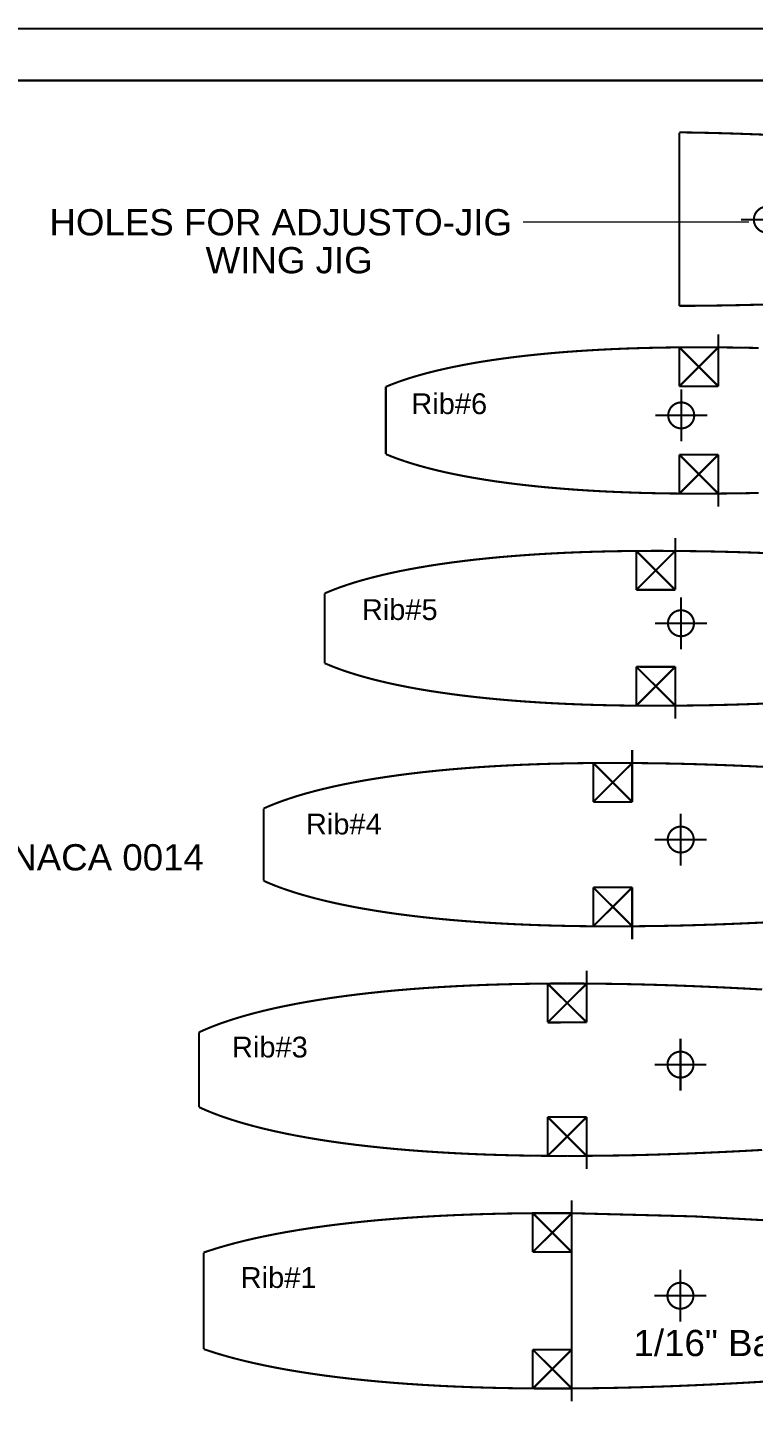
# Model space of a CAD drawing. Extents: x -1080 to 1070, y -166 to 202.
# Drawn here: x 307.6 to 394.9, y 5.7 to 171.1 of the extents above; entities that cross this region are included whole.
import ezdxf

# ---------------------------------------------------------------- set-up
doc = ezdxf.new("R2010")
doc.units = 0
doc.header["$MEASUREMENT"] = 0
doc.linetypes.add('DASHED', pattern=[0.75, 0.5, -0.25])
doc.linetypes.add('DOT', pattern=[0.25, 0, -0.25])
doc.layers.get('0').update_dxf_attribs({"linetype": 'CONTINUOUS'})
doc.layers.add('2', color=7, linetype='CONTINUOUS')
doc.layers.add('DEFAULT', color=7, linetype='CONTINUOUS')
doc.styles.add('ARIAL', font='ARIAL.TTF')

# ---------------------------------------------------------------- blocks, each defined once
blk = doc.blocks.new('GROUP24')
at = {"layer": 'DEFAULT', "color": 3, "const_width": 0.01}
blk.add_lwpolyline([(-37.625, 6.7375), (48.375, 6.7375)], dxfattribs=at)
at = {"layer": 'DEFAULT', "color": 3, "linetype": 'DASHED', "const_width": 0.01}
blk.add_lwpolyline([(-37.375, 6.4875), (48.125, 6.4875)], dxfattribs=at)
blk = doc.blocks.new('GROUP48')
at = {"const_width": 0.01}
for points in [[(-0.7986, 0.3518), (-0.7986, 0.4143)], [(-1.6054, 0.3235), (-1.5464, 0.3285)], [(-1.5464, 0.3285), (-1.4861, 0.333)], [(-1.4861, 0.333), (-1.4246, 0.337)], [(-1.4246, 0.337), (-1.3618, 0.3406)], [(-1.3618, 0.3406), (-1.2979, 0.3437)], [(-1.2979, 0.3437), (-1.2328, 0.3463)], [(-1.2328, 0.3463), (-1.1667, 0.3484)], [(-1.1667, 0.3484), (-1.0995, 0.35)], [(-1.0995, 0.35), (-1.0314, 0.3512)], [(-1.0314, 0.3512), (-0.9623, 0.3519)], [(-0.986, 0.1646), (-0.7986, 0.3518)], [(-0.986, 0.1646), (-0.986, 0.3517)], [(-0.986, 0.3517), (-0.7985, 0.1647)], [(-0.9623, 0.3519), (-0.8923, 0.3522)], [(-0.8923, 0.3522), (-0.8215, 0.352)], [(-0.8215, 0.352), (-0.7986, 0.3518)], [(-0.7986, 0.3518), (-0.7985, 0.1647)], [(-0.7986, 0.3518), (-0.6775, 0.3502)], [(-0.6775, 0.3502), (-0.6044, 0.3487)], [(-2.0708, 0.258), (-2.0254, 0.267)], [(-2.0254, 0.267), (-1.9783, 0.2756)], [(-1.9783, 0.2756), (-1.9296, 0.2838)], [(-1.9296, 0.2838), (-1.8793, 0.2915)], [(-1.8793, 0.2915), (-1.8274, 0.2988)], [(-1.8274, 0.2988), (-1.7741, 0.3057)], [(-1.7741, 0.3057), (-1.7193, 0.3121)], [(-1.7193, 0.3121), (-1.663, 0.318)], [(-1.663, 0.318), (-1.6054, 0.3235)], [(-2.3393, 0.185), (-2.3065, 0.1964)], [(-2.3065, 0.1964), (-2.2718, 0.2075)], [(-2.2718, 0.2075), (-2.2352, 0.2182)], [(-2.2352, 0.2182), (-2.1968, 0.2287)], [(-2.1968, 0.2287), (-2.1566, 0.2388)], [(-2.1566, 0.2388), (-2.1146, 0.2486)], [(-2.1146, 0.2486), (-2.0708, 0.258)], [(-2.3979, 0.162), (-2.3701, 0.1734)], [(-2.3979, -0.162), (-2.3979, 0.162)], [(-2.3701, 0.1734), (-2.3393, 0.185)], [(-0.986, 0.1646), (-0.7985, 0.1647)], [(-0.977, -0.1006), (-0.977, 0.1494)], [(-1.102, 0.0244), (-0.852, 0.0244)], [(-2.3979, -0.162), (-2.3701, -0.1734)], [(-2.3701, -0.1734), (-2.3393, -0.185)], [(-2.3393, -0.185), (-2.3065, -0.1963)], [(-2.3065, -0.1963), (-2.2718, -0.2074)], [(-0.986, -0.1646), (-0.7985, -0.1647)], [(-0.986, -0.3516), (-0.986, -0.1646)], [(-0.986, -0.1646), (-0.7986, -0.3517)], [(-0.986, -0.3516), (-0.7985, -0.1647)], [(-0.7986, -0.3517), (-0.7985, -0.1647)], [(-2.2718, -0.2074), (-2.2352, -0.2182)], [(-2.2352, -0.2182), (-2.1968, -0.2287)], [(-2.1968, -0.2287), (-2.1566, -0.2388)], [(-2.1566, -0.2388), (-2.1146, -0.2486)], [(-2.1146, -0.2486), (-2.0708, -0.258)], [(-2.0708, -0.258), (-2.0254, -0.267)], [(-2.0254, -0.267), (-1.9783, -0.2755)], [(-1.9783, -0.2755), (-1.9296, -0.2837)], [(-1.9296, -0.2837), (-1.8793, -0.2915)], [(-1.8793, -0.2915), (-1.8274, -0.2988)], [(-1.8274, -0.2988), (-1.7741, -0.3056)], [(-1.7741, -0.3056), (-1.7193, -0.312)], [(-1.7193, -0.312), (-1.663, -0.318)], [(-1.663, -0.318), (-1.6054, -0.3235)], [(-1.6054, -0.3235), (-1.5464, -0.3284)], [(-1.5464, -0.3284), (-1.4861, -0.333)], [(-1.4861, -0.333), (-1.4246, -0.337)], [(-1.4246, -0.337), (-1.3618, -0.3406)], [(-1.3618, -0.3406), (-1.2979, -0.3436)], [(-1.2979, -0.3436), (-1.2328, -0.3462)], [(-1.2328, -0.3462), (-1.1667, -0.3484)], [(-1.1667, -0.3484), (-1.0995, -0.35)], [(-1.0995, -0.35), (-1.0314, -0.3512)], [(-1.0314, -0.3512), (-0.9623, -0.3519)], [(-0.9623, -0.3519), (-0.8923, -0.3521)], [(-0.8923, -0.3521), (-0.8215, -0.3519)], [(-0.8215, -0.3519), (-0.7986, -0.3517)], [(-0.7986, -0.3517), (-0.6775, -0.3502)], [(-0.7986, -0.4142), (-0.7986, -0.3517)], [(-0.6775, -0.3502), (-0.6044, -0.3487)]]:
    blk.add_lwpolyline(points, dxfattribs=at)
blk.add_lwpolyline([(-0.9145, 0.0244, 0.0985), (-0.9192, 0.0483, 0.0985), (-0.9328, 0.0685, 0.0984), (-0.953, 0.0821, 0.0983), (-0.977, 0.0868, 0.0983), (-1.0009, 0.0821, 0.0982), (-1.0211, 0.0685, 0.0982), (-1.0347, 0.0483, 0.0984), (-1.0395, 0.0243, 0.0983), (-1.0347, 0.0004, 0.0984), (-1.0211, -0.0197, 0.0985), (-1.0009, -0.0333, 0.0986), (-0.9769, -0.038, 0.0986), (-0.953, -0.0333, 0.0987), (-0.9328, -0.0197, 0.0986), (-0.9192, 0.0004, 0.0986)], format="xyb", close=True, dxfattribs=at)
at = {"layer": '2', "style": 'ARIAL'}
blk.add_text('Rib#6', height=0.1, dxfattribs=at).set_placement((-2.2754, 0.0307))
blk = doc.blocks.new('GROUP47')
at = {"const_width": 0.01}
for points in [[(-0.8581, 0.3723), (-0.8581, 0.4348)], [(-1.8776, 0.3238), (-1.82, 0.3306)], [(-1.82, 0.3306), (-1.7609, 0.3368)], [(-1.7609, 0.3368), (-1.7004, 0.3426)], [(-1.7004, 0.3426), (-1.6385, 0.3478)], [(-1.6385, 0.3478), (-1.5752, 0.3525)], [(-1.5752, 0.3525), (-1.5106, 0.3568)], [(-1.5106, 0.3568), (-1.4447, 0.3605)], [(-1.4447, 0.3605), (-1.3776, 0.3638)], [(-1.3776, 0.3638), (-1.3093, 0.3665)], [(-1.3093, 0.3665), (-1.2399, 0.3687)], [(-1.2399, 0.3687), (-1.1694, 0.3704)], [(-1.1694, 0.3704), (-1.0978, 0.3717)], [(-1.0978, 0.3717), (-1.0253, 0.3724)], [(-1.0456, 0.3722), (-1.0455, 0.1851)], [(-1.0456, 0.3722), (-0.858, 0.1852)], [(-1.0455, 0.1851), (-0.8581, 0.3723)], [(-1.0253, 0.3724), (-0.9518, 0.3727)], [(-0.9518, 0.3727), (-0.8775, 0.3725)], [(-0.8775, 0.3725), (-0.8581, 0.3723)], [(-0.8581, 0.3723), (-0.858, 0.1852)], [(-0.8581, 0.3723), (-0.7263, 0.3706)], [(-0.7263, 0.3706), (-0.6497, 0.369)], [(-0.6497, 0.369), (-0.5723, 0.367)], [(-0.5723, 0.367), (-0.4943, 0.3646)], [(-0.4943, 0.3646), (-0.4158, 0.3617)], [(-2.2793, 0.2536), (-2.2352, 0.2639)], [(-2.2352, 0.2639), (-2.1892, 0.2738)], [(-2.1892, 0.2738), (-2.1415, 0.2832)], [(-2.1415, 0.2832), (-2.092, 0.2922)], [(-2.092, 0.2922), (-2.0409, 0.3008)], [(-2.0409, 0.3008), (-1.988, 0.309)], [(-1.988, 0.309), (-1.9336, 0.3166)], [(-1.9336, 0.3166), (-1.8776, 0.3238)], [(-2.5038, 0.1849), (-2.4714, 0.1971)], [(-2.4714, 0.1971), (-2.4369, 0.209)], [(-2.4369, 0.209), (-2.4004, 0.2207)], [(-2.4004, 0.2207), (-2.3619, 0.232)], [(-2.3619, 0.232), (-2.3216, 0.243)], [(-2.3216, 0.243), (-2.2793, 0.2536)], [(-2.5443, 0.1679), (-2.5342, 0.1724)], [(-2.5443, -0.1679), (-2.5443, 0.1679)], [(-2.5342, 0.1724), (-2.5038, 0.1849)], [(-1.0455, 0.1851), (-0.858, 0.1852)], [(-0.8306, -0.1006), (-0.8306, 0.1494)], [(-0.9556, 0.0244), (-0.7056, 0.0244)], [(-2.5443, -0.1679), (-2.5342, -0.1724)], [(-2.5342, -0.1724), (-2.5038, -0.1848)], [(-2.5038, -0.1848), (-2.4714, -0.197)], [(-2.4714, -0.197), (-2.4369, -0.209)], [(-1.0456, -0.3722), (-1.0455, -0.1851)], [(-1.0456, -0.3722), (-0.858, -0.1852)], [(-1.0455, -0.1851), (-0.858, -0.1852)], [(-1.0455, -0.1851), (-0.8581, -0.3722)], [(-0.8581, -0.3722), (-0.858, -0.1852)], [(-2.4369, -0.209), (-2.4004, -0.2206)], [(-2.4004, -0.2206), (-2.3619, -0.232)], [(-2.3619, -0.232), (-2.3216, -0.243)], [(-2.3216, -0.243), (-2.2793, -0.2536)], [(-2.2793, -0.2536), (-2.2352, -0.2639)], [(-2.2352, -0.2639), (-2.1892, -0.2737)], [(-2.1892, -0.2737), (-2.1415, -0.2832)], [(-2.1415, -0.2832), (-2.092, -0.2922)], [(-2.092, -0.2922), (-2.0409, -0.3008)], [(-2.0409, -0.3008), (-1.988, -0.3089)], [(-1.988, -0.3089), (-1.9336, -0.3166)], [(-1.9336, -0.3166), (-1.8776, -0.3238)], [(-1.8776, -0.3238), (-1.82, -0.3305)], [(-1.82, -0.3305), (-1.7609, -0.3368)], [(-1.7609, -0.3368), (-1.7004, -0.3425)], [(-1.7004, -0.3425), (-1.6385, -0.3478)], [(-1.6385, -0.3478), (-1.5752, -0.3525)], [(-1.5752, -0.3525), (-1.5106, -0.3568)], [(-1.5106, -0.3568), (-1.4447, -0.3605)], [(-1.4447, -0.3605), (-1.3776, -0.3637)], [(-1.3776, -0.3637), (-1.3093, -0.3665)], [(-1.3093, -0.3665), (-1.2399, -0.3687)], [(-1.2399, -0.3687), (-1.1694, -0.3704)], [(-1.1694, -0.3704), (-1.0978, -0.3716)], [(-1.0978, -0.3716), (-1.0253, -0.3724)], [(-1.0253, -0.3724), (-0.9518, -0.3726)], [(-0.9518, -0.3726), (-0.8775, -0.3724)], [(-0.8775, -0.3724), (-0.8581, -0.3722)], [(-0.8581, -0.3722), (-0.7263, -0.3706)], [(-0.8581, -0.4348), (-0.8581, -0.3722)], [(-0.7263, -0.3706), (-0.6497, -0.369)], [(-0.6497, -0.369), (-0.5723, -0.367)], [(-0.5723, -0.367), (-0.4943, -0.3645)], [(-0.4943, -0.3645), (-0.4158, -0.3617)]]:
    blk.add_lwpolyline(points, dxfattribs=at)
blk.add_lwpolyline([(-0.7681, 0.0244, 0.0985), (-0.7728, 0.0483, 0.0985), (-0.7864, 0.0685, 0.0984), (-0.8066, 0.0821, 0.0983), (-0.8306, 0.0868, 0.0983), (-0.8545, 0.0821, 0.0982), (-0.8747, 0.0685, 0.0982), (-0.8883, 0.0483, 0.0984), (-0.8931, 0.0243, 0.0983), (-0.8883, 0.0004, 0.0984), (-0.8747, -0.0197, 0.0985), (-0.8545, -0.0333, 0.0986), (-0.8305, -0.038, 0.0986), (-0.8066, -0.0333, 0.0987), (-0.7864, -0.0197, 0.0986), (-0.7728, 0.0004, 0.0986)], format="xyb", close=True, dxfattribs=at)
at = {"layer": '2', "style": 'ARIAL'}
blk.add_text('Rib#5', height=0.1, dxfattribs=at).set_placement((-2.3659, 0.0399))
blk = doc.blocks.new('GROUP49')
at = {"const_width": 0.01}
for points in [[(-1.2392, 0.3908), (-1.1643, 0.3921)], [(-1.1643, 0.3921), (-1.0883, 0.3929)], [(-1.1051, 0.2056), (-0.9176, 0.3928)], [(-1.1051, 0.2056), (-1.1051, 0.3927)], [(-1.1051, 0.3927), (-0.9176, 0.2057)], [(-1.0883, 0.3929), (-1.0114, 0.3932)], [(-1.0114, 0.3932), (-0.9335, 0.3929)], [(-0.9335, 0.3929), (-0.9176, 0.3928)], [(-0.9177, 0.4553), (-0.9176, 0.3928)], [(-0.9176, 0.2057), (-0.9176, 0.3928)], [(-0.9176, 0.3928), (-0.7752, 0.391)], [(-2.1522, 0.3179), (-2.0969, 0.3264)], [(-2.0969, 0.3264), (-2.0398, 0.3345)], [(-2.0398, 0.3345), (-1.9811, 0.342)], [(-1.9811, 0.342), (-1.9208, 0.3491)], [(-1.9208, 0.3491), (-1.8589, 0.3556)], [(-1.8589, 0.3556), (-1.7955, 0.3616)], [(-1.7955, 0.3616), (-1.7307, 0.3671)], [(-1.7307, 0.3671), (-1.6644, 0.3721)], [(-1.6644, 0.3721), (-1.5967, 0.3765)], [(-1.5967, 0.3765), (-1.5277, 0.3804)], [(-1.5277, 0.3804), (-1.4574, 0.3838)], [(-1.4574, 0.3838), (-1.3858, 0.3867)], [(-1.3858, 0.3867), (-1.3131, 0.389)], [(-1.3131, 0.389), (-1.2392, 0.3908)], [(-0.7752, 0.391), (-0.6949, 0.3894)], [(-0.6949, 0.3894), (-0.6139, 0.3872)], [(-0.6139, 0.3872), (-0.5322, 0.3847)], [(-0.5322, 0.3847), (-0.45, 0.3817)], [(-0.45, 0.3817), (-0.3672, 0.3783)], [(-0.3672, 0.3783), (-0.2839, 0.3744)], [(-2.4464, 0.2573), (-2.4021, 0.2684)], [(-2.4021, 0.2684), (-2.3559, 0.2792)], [(-2.3559, 0.2792), (-2.3077, 0.2895)], [(-2.3077, 0.2895), (-2.2577, 0.2994)], [(-2.2577, 0.2994), (-2.2058, 0.3089)], [(-2.2058, 0.3089), (-2.1522, 0.3179)], [(-2.6695, 0.1832), (-2.6376, 0.1963)], [(-2.6376, 0.1963), (-2.6035, 0.2091)], [(-2.6035, 0.2091), (-2.5674, 0.2216)], [(-2.5674, 0.2216), (-2.5291, 0.2339)], [(-2.5291, 0.2339), (-2.4888, 0.2458)], [(-2.4888, 0.2458), (-2.4464, 0.2573)], [(-1.1051, 0.2056), (-0.9176, 0.2057)], [(-2.6907, 0.1737), (-2.6695, 0.1832)], [(-2.6907, -0.1737), (-2.6907, 0.1737)], [(-0.6842, -0.1006), (-0.6842, 0.1494)], [(-0.8092, 0.0244), (-0.5592, 0.0244)], [(-2.6907, -0.1737), (-2.6695, -0.1832)], [(-2.6695, -0.1832), (-2.6376, -0.1963)], [(-2.6376, -0.1963), (-2.6035, -0.2091)], [(-2.6035, -0.2091), (-2.5674, -0.2216)], [(-2.5674, -0.2216), (-2.5291, -0.2339)], [(-2.5291, -0.2339), (-2.4888, -0.2457)], [(-2.4888, -0.2457), (-2.4464, -0.2573)], [(-2.4464, -0.2573), (-2.4021, -0.2684)], [(-2.4021, -0.2684), (-2.3559, -0.2792)], [(-1.1051, -0.2056), (-0.9176, -0.2057)], [(-1.1051, -0.3927), (-1.1051, -0.2056)], [(-1.1051, -0.2056), (-0.9176, -0.3928)], [(-1.1051, -0.3927), (-0.9176, -0.2057)], [(-0.9176, -0.3928), (-0.9176, -0.2057)], [(-2.3559, -0.2792), (-2.3077, -0.2895)], [(-2.3077, -0.2895), (-2.2577, -0.2994)], [(-2.2577, -0.2994), (-2.2058, -0.3089)], [(-2.2058, -0.3089), (-2.1522, -0.3179)], [(-2.1522, -0.3179), (-2.0969, -0.3264)], [(-2.0969, -0.3264), (-2.0398, -0.3345)], [(-2.0398, -0.3345), (-1.9811, -0.342)], [(-1.9811, -0.342), (-1.9208, -0.3491)], [(-1.9208, -0.3491), (-1.8589, -0.3556)], [(-1.8589, -0.3556), (-1.7955, -0.3616)], [(-1.7955, -0.3616), (-1.7307, -0.3671)], [(-1.7307, -0.3671), (-1.6644, -0.3721)], [(-1.6644, -0.3721), (-1.5967, -0.3765)], [(-1.5967, -0.3765), (-1.5277, -0.3804)], [(-1.5277, -0.3804), (-1.4574, -0.3838)], [(-1.4574, -0.3838), (-1.3858, -0.3867)], [(-1.3858, -0.3867), (-1.3131, -0.389)], [(-1.3131, -0.389), (-1.2392, -0.3908)], [(-1.2392, -0.3908), (-1.1643, -0.3921)], [(-1.1643, -0.3921), (-1.0883, -0.3929)], [(-1.0883, -0.3929), (-1.0114, -0.3932)], [(-1.0114, -0.3932), (-0.9335, -0.3929)], [(-0.9335, -0.3929), (-0.9176, -0.3928)], [(-0.9177, -0.4553), (-0.9176, -0.3928)], [(-0.9176, -0.3928), (-0.7752, -0.391)], [(-0.7752, -0.391), (-0.6949, -0.3894)], [(-0.6949, -0.3894), (-0.6139, -0.3872)], [(-0.6139, -0.3872), (-0.5322, -0.3847)], [(-0.5322, -0.3847), (-0.45, -0.3817)], [(-0.45, -0.3817), (-0.3672, -0.3782)], [(-0.3672, -0.3782), (-0.2839, -0.3744)]]:
    blk.add_lwpolyline(points, dxfattribs=at)
blk.add_lwpolyline([(-0.6217, 0.0244, 0.0985), (-0.6264, 0.0483, 0.0985), (-0.64, 0.0685, 0.0984), (-0.6602, 0.0821, 0.0983), (-0.6842, 0.0868, 0.0983), (-0.7081, 0.0821, 0.0982), (-0.7283, 0.0685, 0.0982), (-0.7419, 0.0483, 0.0984), (-0.7467, 0.0243, 0.0983), (-0.7419, 0.0004, 0.0984), (-0.7283, -0.0197, 0.0985), (-0.7081, -0.0333, 0.0986), (-0.6841, -0.038, 0.0986), (-0.6602, -0.0333, 0.0987), (-0.64, -0.0197, 0.0986), (-0.6264, 0.0004, 0.0986)], format="xyb", close=True, dxfattribs=at)
at = {"layer": '2', "style": 'ARIAL'}
blk.add_text('Rib#4', height=0.1, dxfattribs=at).set_placement((-2.4872, 0.0491))
blk = doc.blocks.new('GROUP50')
at = {"const_width": 0.01}
for points in [[(-0.9807, 0.4145), (-0.9807, 0.477)], [(-1.8282, 0.3876), (-1.7587, 0.3928)], [(-1.7587, 0.3928), (-1.6878, 0.3974)], [(-1.6878, 0.3974), (-1.6154, 0.4015)], [(-1.6154, 0.4015), (-1.5418, 0.4051)], [(-1.5418, 0.4051), (-1.4668, 0.4081)], [(-1.4668, 0.4081), (-1.3906, 0.4105)], [(-1.3906, 0.4105), (-1.3132, 0.4124)], [(-1.3132, 0.4124), (-1.2347, 0.4137)], [(-1.2347, 0.4137), (-1.155, 0.4146)], [(-1.1682, 0.4144), (-1.1681, 0.2273)], [(-1.1682, 0.4144), (-0.9806, 0.2274)], [(-1.1681, 0.2273), (-0.9807, 0.4145)], [(-1.155, 0.4146), (-1.0744, 0.4148)], [(-1.0744, 0.4148), (-0.9928, 0.4146)], [(-0.9928, 0.4146), (-0.9807, 0.4145)], [(-0.9807, 0.4145), (-0.9806, 0.2274)], [(-0.9807, 0.4145), (-0.827, 0.4126)], [(-0.827, 0.4126), (-0.7428, 0.4109)], [(-0.7428, 0.4109), (-0.6579, 0.4086)], [(-0.6579, 0.4086), (-0.5724, 0.406)], [(-0.5724, 0.406), (-0.4862, 0.4028)], [(-0.4862, 0.4028), (-0.3994, 0.3992)], [(-0.3994, 0.3992), (-0.3122, 0.3952)], [(-0.3122, 0.3952), (-0.2245, 0.3908)], [(-2.3806, 0.3166), (-2.3263, 0.3265)], [(-2.3263, 0.3265), (-2.2701, 0.336)], [(-2.2701, 0.336), (-2.212, 0.3449)], [(-2.212, 0.3449), (-2.1522, 0.3533)], [(-2.1522, 0.3533), (-2.0907, 0.3613)], [(-2.0907, 0.3613), (-2.0275, 0.3686)], [(-2.0275, 0.3686), (-1.9626, 0.3755)], [(-1.9626, 0.3755), (-1.8962, 0.3818)], [(-1.8962, 0.3818), (-1.8282, 0.3876)], [(-0.2245, 0.3908), (-0.1365, 0.386)], [(-2.6653, 0.2478), (-2.623, 0.2603)], [(-2.623, 0.2603), (-2.5785, 0.2724)], [(-2.5785, 0.2724), (-2.5321, 0.2841)], [(-2.5321, 0.2841), (-2.4836, 0.2954)], [(-2.4836, 0.2954), (-2.4331, 0.3062)], [(-2.4331, 0.3062), (-2.3806, 0.3166)], [(-2.8438, 0.1808), (-2.8126, 0.1947)], [(-2.8126, 0.1947), (-2.7791, 0.2084)], [(-2.7791, 0.2084), (-2.7434, 0.2219)], [(-2.7434, 0.2219), (-2.7054, 0.235)], [(-2.7054, 0.235), (-2.6653, 0.2478)], [(-1.1681, 0.2273), (-0.9806, 0.2274)], [(-2.8456, 0.1798), (-2.8438, 0.1808)], [(-2.8456, -0.1798), (-2.8456, 0.1798)], [(-0.5293, -0.1005), (-0.5293, 0.1495)], [(-0.6543, 0.0245), (-0.4043, 0.0245)], [(-2.8456, -0.1798), (-2.8438, -0.1808)], [(-2.8438, -0.1808), (-2.8126, -0.1947)], [(-2.8126, -0.1947), (-2.7791, -0.2084)], [(-2.7791, -0.2084), (-2.7434, -0.2219)], [(-2.7434, -0.2219), (-2.7054, -0.235)], [(-2.7054, -0.235), (-2.6653, -0.2478)], [(-2.6653, -0.2478), (-2.623, -0.2603)], [(-2.623, -0.2603), (-2.5785, -0.2724)], [(-1.1682, -0.4144), (-1.1681, -0.2273)], [(-1.1682, -0.4144), (-0.9806, -0.2274)], [(-1.1681, -0.2273), (-0.9806, -0.2274)], [(-1.1681, -0.2273), (-0.9807, -0.4145)], [(-0.9807, -0.4145), (-0.9806, -0.2274)], [(-2.5785, -0.2724), (-2.5321, -0.2841)], [(-2.5321, -0.2841), (-2.4836, -0.2954)], [(-2.4836, -0.2954), (-2.4331, -0.3062)], [(-2.4331, -0.3062), (-2.3806, -0.3166)], [(-2.3806, -0.3166), (-2.3263, -0.3265)], [(-2.3263, -0.3265), (-2.2701, -0.336)], [(-2.2701, -0.336), (-2.212, -0.3449)], [(-2.212, -0.3449), (-2.1522, -0.3534)], [(-2.1522, -0.3534), (-2.0907, -0.3613)], [(-2.0907, -0.3613), (-2.0275, -0.3686)], [(-2.0275, -0.3686), (-1.9626, -0.3755)], [(-1.9626, -0.3755), (-1.8962, -0.3818)], [(-1.8962, -0.3818), (-1.8282, -0.3876)], [(-1.8282, -0.3876), (-1.7587, -0.3928)], [(-1.7587, -0.3928), (-1.6878, -0.3974)], [(-1.6878, -0.3974), (-1.6154, -0.4015)], [(-1.6154, -0.4015), (-1.5418, -0.4051)], [(-0.4862, -0.4028), (-0.3994, -0.3992)], [(-0.3994, -0.3992), (-0.3122, -0.3952)], [(-0.3122, -0.3952), (-0.2245, -0.3908)], [(-0.2245, -0.3908), (-0.1365, -0.386)], [(-1.5418, -0.4051), (-1.4668, -0.4081)], [(-1.4668, -0.4081), (-1.3906, -0.4105)], [(-1.3906, -0.4105), (-1.3132, -0.4124)], [(-1.3132, -0.4124), (-1.2347, -0.4138)], [(-1.2347, -0.4138), (-1.155, -0.4146)], [(-1.155, -0.4146), (-1.0744, -0.4149)], [(-1.0744, -0.4149), (-0.9928, -0.4146)], [(-0.9928, -0.4146), (-0.9807, -0.4145)], [(-0.9807, -0.4145), (-0.827, -0.4126)], [(-0.9807, -0.477), (-0.9807, -0.4145)], [(-0.827, -0.4126), (-0.7428, -0.4109)], [(-0.7428, -0.4109), (-0.6579, -0.4087)], [(-0.6579, -0.4087), (-0.5724, -0.406)], [(-0.5724, -0.406), (-0.4862, -0.4028)]]:
    blk.add_lwpolyline(points, dxfattribs=at)
blk.add_lwpolyline([(-0.4668, 0.0245, 0.0985), (-0.4715, 0.0484, 0.0985), (-0.4851, 0.0686, 0.0984), (-0.5053, 0.0822, 0.0983), (-0.5293, 0.0869, 0.0983), (-0.5532, 0.0822, 0.0982), (-0.5734, 0.0686, 0.0982), (-0.587, 0.0484, 0.0984), (-0.5918, 0.0244, 0.0983), (-0.587, 0.0005, 0.0984), (-0.5734, -0.0196, 0.0985), (-0.5532, -0.0332, 0.0986), (-0.5292, -0.0379, 0.0986), (-0.5053, -0.0332, 0.0987), (-0.4851, -0.0196, 0.0986), (-0.4715, 0.0005, 0.0986)], format="xyb", close=True, dxfattribs=at)
at = {"layer": '2', "style": 'ARIAL'}
blk.add_text('Rib#3', height=0.1, dxfattribs=at).set_placement((-2.6869, 0.0589))
blk = doc.blocks.new('GROUP8')
at = {"const_width": 0.01}
for points in [[(-1.6107, 0.4173), (-1.5504, 0.4165)], [(-1.5504, 0.4165), (-1.4666, 0.4148)], [(-1.4666, 0.4148), (-1.3819, 0.4126)], [(-1.3819, 0.4126), (-1.2966, 0.4098)], [(-1.2966, 0.4098), (-1.2106, 0.4066)], [(-1.2106, 0.4066), (-1.1239, 0.403)], [(-1.1239, 0.403), (-1.0367, 0.3989)], [(-1.0367, 0.3989), (-0.949, 0.3943)], [(-0.949, 0.3943), (-0.8609, 0.3894)], [(-0.8609, 0.3894), (-0.7723, 0.384)], [(-0.7723, 0.384), (-0.6835, 0.3783)], [(-0.6835, 0.3783), (-0.5944, 0.3722)], [(-0.5944, 0.3722), (-0.5051, 0.3657)], [(-0.5051, 0.3657), (-0.4157, 0.3589)], [(-0.4157, 0.3589), (-0.3262, 0.3518)], [(-0.3262, 0.3518), (-0.2368, 0.3444)], [(-0.2368, 0.3444), (-0.1473, 0.3367)], [(-0.1473, 0.3367), (-0.058, 0.3287)], [(-0.058, 0.3287), (0.0311, 0.3205)], [(0.0311, 0.3205), (0.12, 0.312)], [(0.12, 0.312), (0.2086, 0.3034)], [(0.2086, 0.3034), (0.2969, 0.2945)], [(0.2969, 0.2945), (0.3847, 0.2854)], [(0.3847, 0.2854), (0.472, 0.2762)], [(0.472, 0.2762), (0.5588, 0.2668)], [(0.5588, 0.2668), (0.6449, 0.2573)], [(0.6449, 0.2573), (0.7305, 0.2477)], [(0.7305, 0.2477), (0.8152, 0.238)], [(0.8152, 0.238), (0.8993, 0.2281)], [(0.8993, 0.2281), (0.9824, 0.2182)], [(0.9824, 0.2182), (1.0647, 0.2083)], [(1.0647, 0.2083), (1.146, 0.1983)], [(1.146, 0.1983), (1.2263, 0.1883)], [(1.2263, 0.1883), (1.3056, 0.1782)], [(1.3056, 0.1782), (1.3837, 0.1682)], [(1.3837, 0.1682), (1.4607, 0.1581)], [(1.4607, 0.1581), (1.5364, 0.1481)], [(1.5364, 0.1481), (1.7292, 0.1222)], [(-1.1894, -0.1276), (-1.1894, 0.1224)], [(0.8106, -0.1389), (0.8106, 0.1111)], [(-1.3144, -0.0026), (-1.0644, -0.0026)], [(0.6856, -0.0139), (0.9356, -0.0139)], [(1.3033, -0.2116), (1.3816, -0.2025)], [(1.3816, -0.2025), (1.4587, -0.1933)], [(1.4587, -0.1933), (1.5345, -0.1842)], [(1.5345, -0.1842), (1.7292, -0.1604)], [(0.7275, -0.2745), (0.8124, -0.2658)], [(0.8124, -0.2658), (0.8965, -0.2569)], [(0.8965, -0.2569), (0.9798, -0.248)], [(0.9798, -0.248), (1.0621, -0.239)], [(1.0621, -0.239), (1.1436, -0.2299)], [(1.1436, -0.2299), (1.224, -0.2208)], [(1.224, -0.2208), (1.3033, -0.2116)], [(0.0274, -0.3393), (0.1163, -0.3319)], [(0.1163, -0.3319), (0.205, -0.3242)], [(0.205, -0.3242), (0.2934, -0.3163)], [(0.2934, -0.3163), (0.3813, -0.3083)], [(0.3813, -0.3083), (0.4687, -0.3001)], [(0.4687, -0.3001), (0.5556, -0.2917)], [(0.5556, -0.2917), (0.6419, -0.2832)], [(0.6419, -0.2832), (0.7275, -0.2745)], [(-1.0413, -0.4055), (-0.9535, -0.4019)], [(-0.9535, -0.4019), (-0.8653, -0.398)], [(-0.8653, -0.398), (-0.7768, -0.3937)], [(-0.7768, -0.3937), (-0.6879, -0.3889)], [(-0.6879, -0.3889), (-0.5987, -0.3838)], [(-0.5987, -0.3838), (-0.5094, -0.3784)], [(-0.5094, -0.3784), (-0.4199, -0.3726)], [(-0.4199, -0.3726), (-0.3303, -0.3665)], [(-0.3303, -0.3665), (-0.2408, -0.3601)], [(-0.2408, -0.3601), (-0.1513, -0.3534)], [(-0.1513, -0.3534), (-0.0619, -0.3465)], [(-0.0619, -0.3465), (0.0274, -0.3393)], [(-1.6107, -0.4173), (-1.5551, -0.4173)], [(-1.5551, -0.4173), (-1.4713, -0.4165)], [(-1.4713, -0.4165), (-1.3867, -0.4152)], [(-1.3867, -0.4152), (-1.3013, -0.4135)], [(-1.3013, -0.4135), (-1.2152, -0.4113)], [(-1.2152, -0.4113), (-1.1285, -0.4086)], [(-1.1285, -0.4086), (-1.0413, -0.4055)]]:
    blk.add_lwpolyline(points, dxfattribs=at)
for points in [[(-1.1269, -0.0026, 0.0985), (-1.1316, 0.0213, 0.0987), (-1.1452, 0.0415, 0.0987), (-1.1654, 0.0551, 0.0986), (-1.1894, 0.0598, 0.0985), (-1.2133, 0.0551, 0.0985), (-1.2335, 0.0415, 0.0984), (-1.2471, 0.0213, 0.0985), (-1.2519, -0.0026, 0.0984), (-1.2471, -0.0265, 0.0982), (-1.2335, -0.0467, 0.0982), (-1.2133, -0.0603, 0.0983), (-1.1893, -0.065, 0.0984), (-1.1654, -0.0603, 0.0984), (-1.1452, -0.0467, 0.0985), (-1.1316, -0.0265, 0.0986)], [(0.8731, -0.0139, 0.0983), (0.8683, 0.01, 0.0984), (0.8547, 0.0302, 0.0985), (0.8345, 0.0438, 0.0986), (0.8105, 0.0485, 0.0986), (0.7866, 0.0438, 0.0987), (0.7664, 0.0302, 0.0987), (0.7528, 0.01, 0.0986), (0.7481, -0.0139, 0.0985), (0.7528, -0.0378, 0.0985), (0.7664, -0.058, 0.0984), (0.7866, -0.0716, 0.0983), (0.8106, -0.0763, 0.0983), (0.8345, -0.0716, 0.0982), (0.8547, -0.058, 0.0982), (0.8683, -0.0378, 0.0984)]]:
    blk.add_lwpolyline(points, format="xyb", close=True, dxfattribs=at)
at = {"layer": 'DEFAULT', "const_width": 0.01}
for points in [[(-1.6108, -0.4173), (-1.6108, 0.4165)], [(1.7292, -0.1604), (1.7292, 0.1222)]]:
    blk.add_lwpolyline(points, dxfattribs=at)
blk = doc.blocks.new('GROUP10')
at = {"layer": 'DEFAULT', "rotation": 270}
blk.add_blockref('GROUP8', (0, 0.0592), dxfattribs=at)
at = {"layer": 'DEFAULT', "style": 'ARIAL'}
for s, p in [('Servo Bay Filler', (-0.2245, 1.0534)), ('Rib#2  1/16" Balsa', (0.0228, 0.9246))]:
    blk.add_text(s, height=0.1263, rotation=270, dxfattribs=at).set_placement(p)
blk = doc.blocks.new('GROUP51')
at = {"const_width": 0.01}
for points in [[(-1.0638, 0.4842), (-1.0637, 0.4217)], [(-1.9916, 0.3885), (-1.9226, 0.3943)], [(-1.9226, 0.3943), (-1.852, 0.3996)], [(-1.852, 0.3996), (-1.78, 0.4043)], [(-1.78, 0.4043), (-1.7066, 0.4085)], [(-1.7066, 0.4085), (-1.6318, 0.4121)], [(-1.6318, 0.4121), (-1.5557, 0.4151)], [(-1.5557, 0.4151), (-1.4784, 0.4176)], [(-1.4784, 0.4176), (-1.3998, 0.4196)], [(-1.3998, 0.4196), (-1.3201, 0.4209)], [(-1.3201, 0.4209), (-1.2393, 0.4218)], [(-1.2512, 0.2345), (-1.0637, 0.4217)], [(-1.2512, 0.2345), (-1.2512, 0.4216)], [(-1.2512, 0.4216), (-1.0637, 0.2346)], [(-1.2393, 0.4218), (-1.1575, 0.422)], [(-1.1575, 0.422), (-1.0747, 0.4218)], [(-1.0747, 0.4218), (-1.0637, 0.4217)], [(-1.0637, 0.2346), (-1.0637, 0.4217)], [(-2.4833, 0.3223), (-2.4281, 0.3324)], [(-2.4281, 0.3324), (-2.3711, 0.342)], [(-2.3711, 0.342), (-2.3122, 0.3511)], [(-2.3122, 0.3511), (-2.2515, 0.3596)], [(-2.2515, 0.3596), (-2.189, 0.3676)], [(-2.189, 0.3676), (-2.1249, 0.3751)], [(-2.1249, 0.3751), (-2.059, 0.3821)], [(-2.059, 0.3821), (-1.9916, 0.3885)], [(-2.7723, 0.2525), (-2.7294, 0.2652)], [(-2.7294, 0.2652), (-2.6843, 0.2775)], [(-2.6843, 0.2775), (-2.6371, 0.2893)], [(-2.6371, 0.2893), (-2.5878, 0.3008)], [(-2.5878, 0.3008), (-2.5366, 0.3118)], [(-2.5366, 0.3118), (-2.4833, 0.3223)], [(-2.8341, 0.2328), (-2.7723, 0.2525)], [(-1.2512, 0.2345), (-1.0637, 0.2346)], [(-0.5409, -0.1004), (-0.5409, 0.1496)], [(-0.6659, 0.0246), (-0.4159, 0.0246)], [(-2.8339, -0.2322), (-2.8131, -0.2393)], [(-2.8131, -0.2393), (-2.7723, -0.2524)], [(-2.7723, -0.2524), (-2.7294, -0.265)], [(-2.7294, -0.265), (-2.6843, -0.2773)], [(-1.2512, -0.2344), (-1.0637, -0.2344)], [(-1.2512, -0.4215), (-1.2512, -0.2344)], [(-1.2512, -0.2344), (-1.0637, -0.4216)], [(-1.2512, -0.4215), (-1.0637, -0.2344)], [(-1.0637, -0.4216), (-1.0637, -0.2344)], [(-2.6843, -0.2773), (-2.6371, -0.2892)], [(-2.6371, -0.2892), (-2.5878, -0.3006)], [(-2.5878, -0.3006), (-2.5366, -0.3116)], [(-2.5366, -0.3116), (-2.4833, -0.3222)], [(-2.4833, -0.3222), (-2.4281, -0.3323)], [(-2.4281, -0.3323), (-2.3711, -0.3418)], [(-2.3711, -0.3418), (-2.3122, -0.3509)], [(-2.3122, -0.3509), (-2.2515, -0.3595)], [(-2.2515, -0.3595), (-2.189, -0.3675)], [(-2.189, -0.3675), (-2.1249, -0.375)], [(-2.1249, -0.375), (-2.059, -0.3819)], [(-2.059, -0.3819), (-1.9916, -0.3883)], [(-1.9916, -0.3883), (-1.9226, -0.3942)], [(-1.9226, -0.3942), (-1.852, -0.3995)], [(-1.852, -0.3995), (-1.78, -0.4042)], [(-0.3838, -0.402), (-0.2949, -0.3975)], [(-0.2949, -0.3975), (-0.2055, -0.3926)], [(-0.2055, -0.3926), (-0.1158, -0.3873)], [(-1.78, -0.4042), (-1.7066, -0.4084)], [(-1.7066, -0.4084), (-1.6318, -0.412)], [(-1.6318, -0.412), (-1.5557, -0.415)], [(-1.5557, -0.415), (-1.4784, -0.4175)], [(-1.4784, -0.4175), (-1.3998, -0.4194)], [(-1.3998, -0.4194), (-1.3201, -0.4208)], [(-1.3201, -0.4208), (-1.2393, -0.4216)], [(-1.2393, -0.4216), (-1.1575, -0.4219)], [(-1.1575, -0.4219), (-1.0747, -0.4217)], [(-1.0747, -0.4217), (-1.0637, -0.4216)], [(-1.0638, -0.4841), (-1.0637, -0.4216)], [(-1.0637, -0.4216), (-0.9063, -0.4196)], [(-0.9063, -0.4196), (-0.8209, -0.4179)], [(-0.8209, -0.4179), (-0.7347, -0.4156)], [(-0.7347, -0.4156), (-0.6479, -0.4129)], [(-0.6479, -0.4129), (-0.5604, -0.4097)], [(-0.5604, -0.4097), (-0.4724, -0.406)], [(-0.4724, -0.406), (-0.3838, -0.402)]]:
    blk.add_lwpolyline(points, dxfattribs=at)
blk.add_lwpolyline([(-0.4784, 0.0246, 0.0985), (-0.4831, 0.0485, 0.0985), (-0.4967, 0.0687, 0.0984), (-0.5169, 0.0823, 0.0983), (-0.5409, 0.087, 0.0983), (-0.5648, 0.0823, 0.0982), (-0.585, 0.0687, 0.0982), (-0.5986, 0.0485, 0.0984), (-0.6034, 0.0245, 0.0983), (-0.5986, 0.0006, 0.0984), (-0.585, -0.0195, 0.0985), (-0.5648, -0.0331, 0.0986), (-0.5408, -0.0378, 0.0986), (-0.5169, -0.0331, 0.0987), (-0.4967, -0.0195, 0.0986), (-0.4831, 0.0006, 0.0986)], format="xyb", close=True, dxfattribs=at)
at = {"layer": 'DEFAULT', "linetype": 'DOT', "const_width": 0.01}
for points in [[(-1.0637, 0.4217), (-0.4724, 0.4062)], [(-0.4724, 0.4062), (-0.0259, 0.3818)], [(-1.0637, -0.2344), (-1.0637, 0.2346)]]:
    blk.add_lwpolyline(points, dxfattribs=at)
at = {"layer": 'DEFAULT', "const_width": 0.01}
blk.add_lwpolyline([(-2.8339, -0.2322), (-2.8339, 0.2322)], dxfattribs=at)
at = {"layer": '2', "style": 'ARIAL'}
blk.add_text(' Rib#1 ', height=0.1, dxfattribs=at).set_placement((-2.695, 0.0622))
at = {"layer": 'DEFAULT', "style": 'ARIAL'}
blk.add_text('1/16" Balsa', height=0.1263, dxfattribs=at).set_placement((-0.7666, -0.2659))

msp = doc.modelspace()

# ---------------------------------------------------------------- linework, layer by layer
at = {"layer": 'DEFAULT', "const_width": 0.125}
for points in [[(367.21, 147.69), (369.82, 147.69)], [(369.82, 147.69), (394.4, 147.69)]]:
    msp.add_lwpolyline(points, dxfattribs=at)

# ---------------------------------------------------------------- block references
at = {"layer": 'DEFAULT', "xscale": 25, "yscale": 25, "zscale": 25}
for name, p in [('GROUP24', (-139.15, 2.52)), ('GROUP48', (410.67, 123.82)), ('GROUP47', (406.98, 98.82)), ('GROUP49', (403.29, 72.8)), ('GROUP50', (399.39, 45.73)), ('GROUP51', (399.67, 17.93))]:
    msp.add_blockref(name, p, dxfattribs=at)
at = {"layer": 'DEFAULT', "xscale": 25, "yscale": 25, "zscale": 25, "rotation": 90}
msp.add_blockref('GROUP10', (427.76, 148.04), dxfattribs=at)

# ---------------------------------------------------------------- texts
at = {"layer": 'DEFAULT', "style": 'ARIAL'}
for s, height, p in [('HOLES FOR ADJUSTO-JIG', 3.1575, (310.27, 146.08)), ('WING JIG', 3.158, (329.05, 141.52)), ('AIRFOIL: NACA 0014', 3.1575, (285.95, 69.7))]:
    msp.add_text(s, height=height, dxfattribs=at).set_placement(p)

doc.saveas('drawing.dxf')
